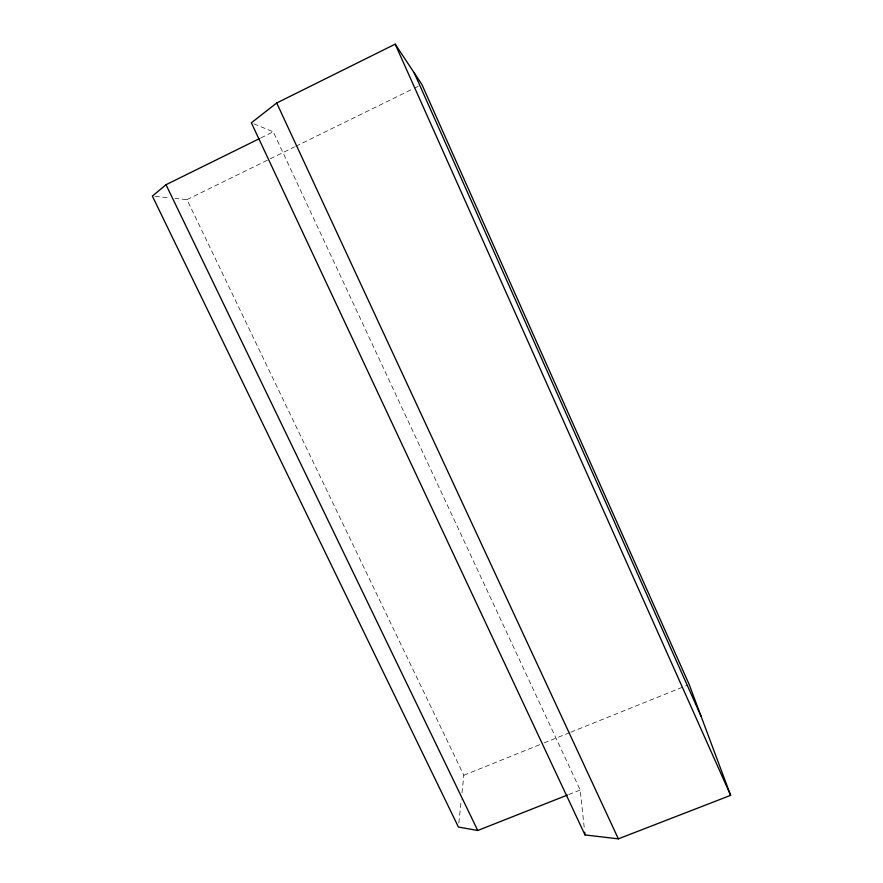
<?xml version="1.0" encoding="UTF-8"?>
<svg xmlns="http://www.w3.org/2000/svg" width="883" height="883" viewBox="0 0 883 883"><rect width="100%" height="100%" fill="white"/><g stroke="black" fill="none" stroke-linecap="round" stroke-linejoin="round"><path stroke-width="0.66" stroke-dasharray="4.42 3.31" d="M458.84 822.956L461.268 799.788M461.986 792.967L463.84 775.252L186.975 199.613L174.989 198.399M260.927 137.903L273.255 131.821L580.197 789.998L584.425 829.479M186.975 199.613L294.547 146.909M295.783 146.302L413.244 88.742M414.48 88.134L418.189 86.324M463.84 775.252L542.78 743.475M544.049 742.956L569.513 732.702M570.793 732.195L687.923 685.031M568.674 794.557L580.197 789.998M155.022 196.357L169.668 197.847M253.796 123.808L273.255 131.821"/><path stroke-width="1.32" d="M259.69 138.51L166.015 184.713L152.362 196.081L458.42 827.04L477.736 830.495L567.394 795.064M276.71 102.991L251.357 122.803L585.01 834.932L618.354 838.85L730.638 795.34L689.193 684.513L421.908 84.503L395.198 44.15L276.71 102.991L618.354 838.85M166.015 184.713L477.736 830.495M414.27 72.98L701.201 716.621M395.198 44.15L730.638 795.34M584.723 832.205L585.01 834.932"/></g></svg>
